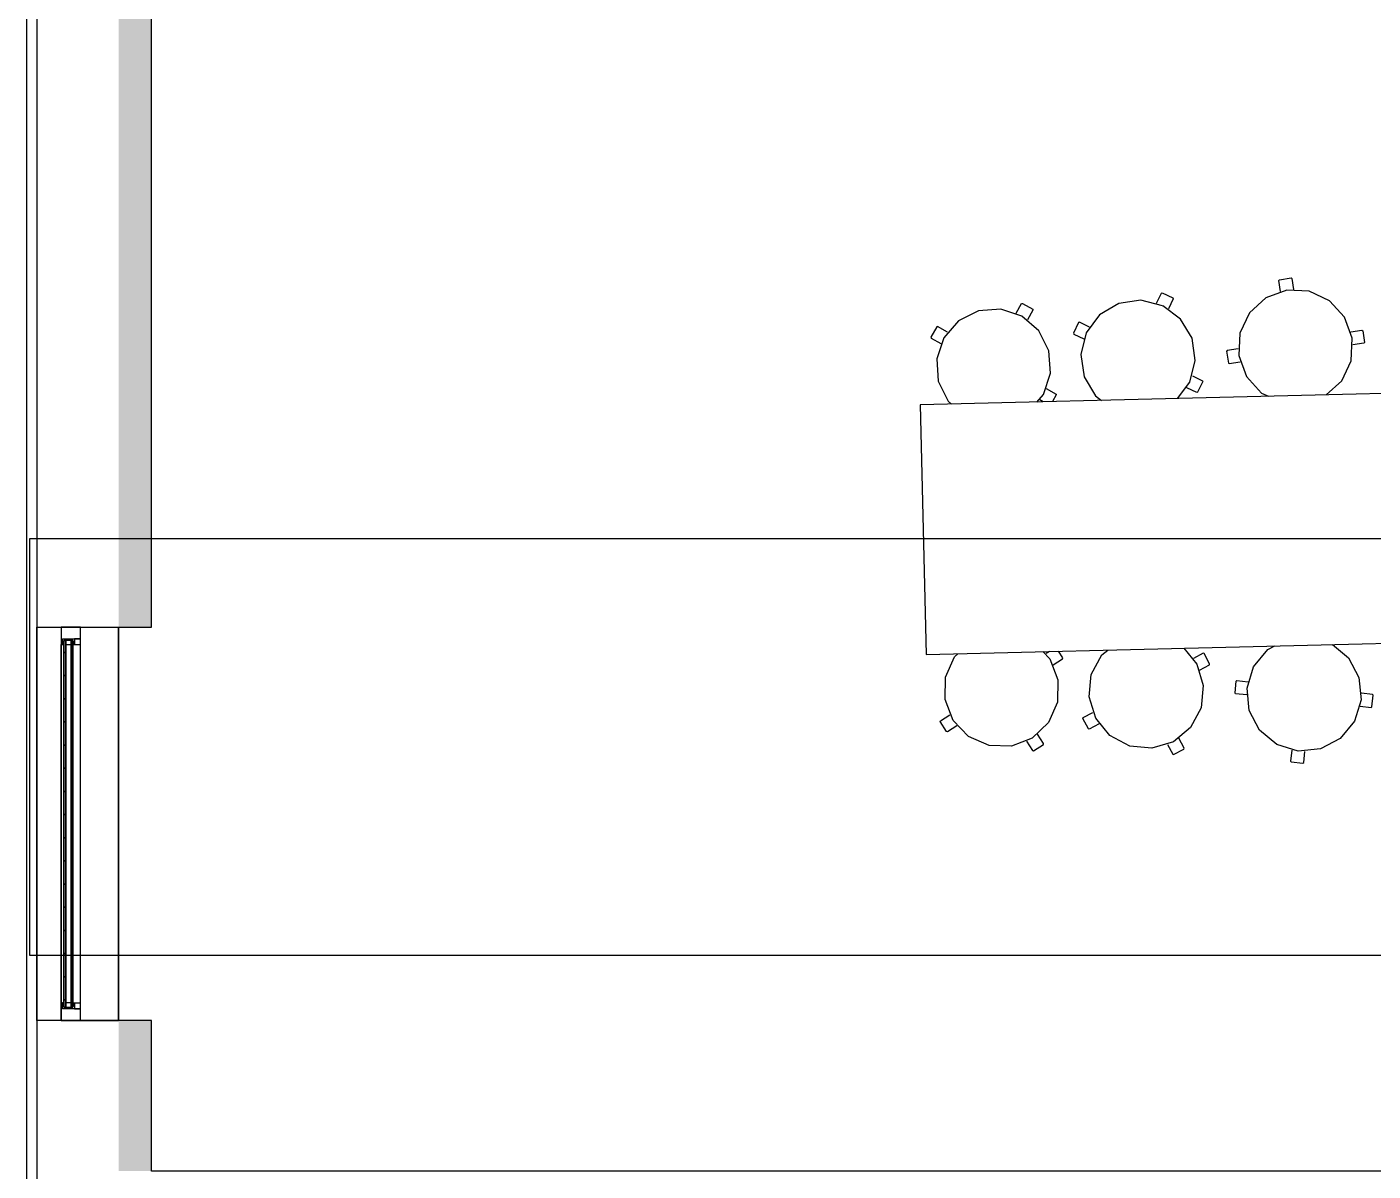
# Model space of a CAD drawing. Header units: metres. Extents: x 2.5 to 42.6, y 0.9 to 31.9.
# Drawn here: x 34.197 to 35.815, y 10.89 to 12.265 of the extents above; entities that cross this region are included whole.
import ezdxf

# ---------------------------------------------------------------- set-up
doc = ezdxf.new("R2010")
doc.units = ezdxf.units.M
for name, color, linetype in [('ARREDI', 9, 'Continuous'), ('INFISSI_VETRATE', 4, 'Continuous'), ('PARETI_STRUTTURE', 7, 'Continuous'), ('PILASTRI_SETTI', 8, 'Continuous'), ('WAYFINDING_RIQUADRI', 7, 'Continuous')]:
    doc.layers.add(name, color=color, linetype=linetype)

msp = doc.modelspace()

# ---------------------------------------------------------------- linework, layer by layer
at = {"layer": 'ARREDI'}
for points in [[(35.7015, 11.9606), (35.7022, 11.9615)], [(35.7035, 11.9473), (35.7015, 11.9606)], [(35.7021, 11.9615), (35.7162, 11.9636)], [(35.7162, 11.9636), (35.7171, 11.9629)], [(35.7171, 11.9629), (35.7191, 11.9497)], [(35.5545, 11.9333), (35.5603, 11.9454)], [(35.5603, 11.9454), (35.5614, 11.9458)], [(35.5613, 11.9458), (35.5742, 11.9397)], [(35.5742, 11.9397), (35.5745, 11.9387)], [(35.7112, 11.9489), (35.6859, 11.9398), (35.6661, 11.9217), (35.6546, 11.8973), (35.6534, 11.8705), (35.6625, 11.8452), (35.6806, 11.8253), (35.6891, 11.8214)], [(35.7585, 11.823), (35.777, 11.8399), (35.7884, 11.8642), (35.7897, 11.8911), (35.7805, 11.9164), (35.7624, 11.9363), (35.7381, 11.9477), (35.7112, 11.9489)], [(35.3927, 11.9176), (35.3672, 11.9261), (35.3404, 11.9242), (35.3164, 11.9122), (35.2988, 11.8918), (35.2903, 11.8663), (35.2922, 11.8395), (35.3042, 11.8155), (35.3082, 11.812)], [(35.3857, 11.9212), (35.3923, 11.9328)], [(35.3923, 11.9328), (35.3934, 11.9331)], [(35.3934, 11.9331), (35.4057, 11.9261)], [(35.406, 11.925), (35.3993, 11.9134)], [(35.4057, 11.9261), (35.406, 11.925)], [(35.5618, 11.9303), (35.5358, 11.9369), (35.5092, 11.933), (35.4861, 11.9192), (35.4701, 11.8976), (35.4635, 11.8716), (35.4674, 11.845), (35.4812, 11.8219), (35.4885, 11.8164)], [(35.5798, 11.8187), (35.5945, 11.8385), (35.6011, 11.8646), (35.5972, 11.8912), (35.5834, 11.9143), (35.5619, 11.9303)], [(35.5745, 11.9387), (35.5688, 11.9266)], [(35.4106, 11.8145), (35.4185, 11.8237), (35.427, 11.8492), (35.4251, 11.876), (35.413, 11.9), (35.3927, 11.9176)], [(35.4607, 11.91), (35.4546, 11.8972)], [(35.4617, 11.9103), (35.4607, 11.91)], [(35.4738, 11.9046), (35.4617, 11.9103)], [(35.2903, 11.9048), (35.2833, 11.8925)], [(35.2833, 11.8925), (35.2836, 11.8914)], [(35.2836, 11.8914), (35.2953, 11.8848)], [(35.2914, 11.9051), (35.2903, 11.9048)], [(35.3031, 11.8985), (35.2914, 11.9051)], [(35.4546, 11.8972), (35.455, 11.8961)], [(35.455, 11.8961), (35.4671, 11.8904)], [(35.788, 11.8988), (35.8013, 11.9008)], [(35.8013, 11.9008), (35.8022, 11.9002)], [(35.8022, 11.9002), (35.8043, 11.8862)], [(35.6394, 11.8763), (35.6387, 11.8754)], [(35.6387, 11.8755), (35.6409, 11.8614)], [(35.6527, 11.8784), (35.6394, 11.8764)], [(35.8036, 11.8853), (35.7904, 11.8833)], [(35.8043, 11.8862), (35.8036, 11.8853)], [(35.6409, 11.8614), (35.6418, 11.8608)], [(35.6418, 11.8608), (35.655, 11.8628)], [(35.5975, 11.8459), (35.6096, 11.8401)], [(35.422, 11.8308), (35.4337, 11.8241)], [(35.6029, 11.8259), (35.5908, 11.8316)], [(35.6039, 11.8263), (35.6029, 11.8259)], [(35.61, 11.8391), (35.6039, 11.8263)], [(35.6096, 11.8401), (35.61, 11.8391)], [(35.4184, 11.8147), (35.4143, 11.8171)], [(35.434, 11.823), (35.4294, 11.815)], [(35.4337, 11.8241), (35.434, 11.8231)], [(35.5871, 11.5187), (35.6028, 11.4996), (35.6107, 11.4739), (35.6081, 11.4471), (35.5954, 11.4234), (35.5747, 11.4063)], [(35.7248, 11.3951), (35.6991, 11.403), (35.6783, 11.4201), (35.6657, 11.4438), (35.6632, 11.4706), (35.6711, 11.4963), (35.6882, 11.517), (35.6965, 11.5214)], [(35.7658, 11.5231), (35.7851, 11.5072), (35.7977, 11.4834), (35.8003, 11.4567), (35.7924, 11.431), (35.7753, 11.4102), (35.7515, 11.3976), (35.7248, 11.3951)], [(35.4051, 11.4107), (35.3801, 11.401), (35.3532, 11.4016), (35.3286, 11.4125), (35.31, 11.4319), (35.3003, 11.457), (35.3009, 11.4839), (35.3118, 11.5085), (35.3156, 11.5121)], [(35.418, 11.5146), (35.4263, 11.5058), (35.436, 11.4808), (35.4354, 11.4539), (35.4246, 11.4293), (35.4051, 11.4107)], [(35.4257, 11.5148), (35.4217, 11.5122)], [(35.4302, 11.4989), (35.4415, 11.5061)], [(35.4417, 11.5072), (35.4368, 11.5151)], [(35.4415, 11.5061), (35.4417, 11.5072)], [(35.5747, 11.4063), (35.549, 11.3985), (35.5222, 11.4011), (35.4985, 11.4137), (35.4814, 11.4345), (35.4736, 11.4602), (35.4761, 11.487), (35.4888, 11.5107), (35.4959, 11.5165)], [(35.6105, 11.5127), (35.5987, 11.5063)], [(35.6116, 11.5123), (35.6105, 11.5127)], [(35.6183, 11.4998), (35.6116, 11.5123)], [(35.6062, 11.4924), (35.618, 11.4988)], [(35.618, 11.4988), (35.6183, 11.4999)], [(35.6488, 11.4649), (35.6502, 11.479)], [(35.6502, 11.479), (35.6511, 11.4797)], [(35.6511, 11.4797), (35.6644, 11.4784)], [(35.6495, 11.464), (35.6488, 11.4649)], [(35.6628, 11.4627), (35.6495, 11.464)], [(35.814, 11.4632), (35.8006, 11.4645)], [(35.8132, 11.4482), (35.8147, 11.4623)], [(35.8147, 11.4623), (35.814, 11.4632)], [(35.2949, 11.4316), (35.3062, 11.4388)], [(35.4663, 11.4353), (35.4781, 11.4416)], [(35.799, 11.4489), (35.8124, 11.4475)], [(35.8124, 11.4475), (35.8132, 11.4482)], [(35.2946, 11.4305), (35.2949, 11.4316)], [(35.3022, 11.4185), (35.2946, 11.4305)], [(35.3146, 11.4255), (35.3033, 11.4183)], [(35.4659, 11.4342), (35.4663, 11.4353)], [(35.4726, 11.4217), (35.4659, 11.4342)], [(35.4737, 11.4214), (35.4726, 11.4217)], [(35.4855, 11.4277), (35.4737, 11.4214)], [(35.3033, 11.4183), (35.3022, 11.4185)], [(35.3983, 11.4069), (35.4054, 11.3956)], [(35.4187, 11.404), (35.4115, 11.4153)], [(35.5877, 11.3986), (35.5814, 11.4104)], [(35.4054, 11.3956), (35.4065, 11.3953)], [(35.4065, 11.3953), (35.4185, 11.4029)], [(35.4185, 11.4029), (35.4187, 11.404)], [(35.5675, 11.403), (35.5739, 11.3912)], [(35.5739, 11.3912), (35.5749, 11.3908)], [(35.5749, 11.3908), (35.5874, 11.3975)], [(35.5874, 11.3975), (35.5877, 11.3986)], [(35.717, 11.3963), (35.7156, 11.383)], [(35.7313, 11.3814), (35.7327, 11.3947)], [(35.7156, 11.383), (35.7163, 11.3821)], [(35.7163, 11.3821), (35.7304, 11.3807)], [(35.7304, 11.3807), (35.7313, 11.3814)]]:
    msp.add_lwpolyline(points, dxfattribs=at)
for points in [[(35.2777, 11.5112), (35.998, 11.5288), (35.9907, 11.8287), (35.2703, 11.8111)], [(34.2612, 11.5301), (34.2612, 11.544), (34.2383, 11.544), (34.2383, 11.523), (34.2397, 11.523), (34.2397, 11.5301)], [(34.2397, 11.5272), (34.2397, 11.5233), (34.2413, 11.5233), (34.2413, 11.5272)], [(34.2437, 11.523), (34.25, 11.523), (34.25, 11.5281), (34.2437, 11.5281)], [(34.2523, 11.5233), (34.2543, 11.5233), (34.2543, 11.5266), (34.2523, 11.5266)], [(34.2612, 11.5301), (34.2543, 11.5301), (34.2543, 11.5233), (34.2612, 11.5233)], [(34.2612, 11.0854), (34.2397, 11.0854), (34.2397, 11.0924), (34.2383, 11.0924), (34.2383, 11.0715), (34.2612, 11.0715)], [(34.2397, 11.0882), (34.2413, 11.0882), (34.2413, 11.0922), (34.2397, 11.0922)], [(34.2437, 11.0925), (34.2437, 11.0873), (34.25, 11.0873), (34.25, 11.0925)], [(34.2523, 11.0922), (34.2523, 11.0889), (34.2543, 11.0889), (34.2543, 11.0922)], [(34.2612, 11.0854), (34.2612, 11.0922), (34.2543, 11.0922), (34.2543, 11.0854)]]:
    msp.add_lwpolyline(points, close=True, dxfattribs=at)
at = {"layer": 'INFISSI_VETRATE'}
for points in [[(34.25, 11.5212), (34.2523, 11.5235)], [(34.2413, 11.5125), (34.2437, 11.5149)], [(34.2413, 11.4847), (34.2437, 11.487)], [(34.25, 11.4933), (34.2523, 11.4957)], [(34.2413, 11.4568), (34.2437, 11.4592)], [(34.25, 11.4655), (34.2523, 11.4679)], [(34.25, 11.4377), (34.2523, 11.44)], [(34.2413, 11.429), (34.2437, 11.4314)], [(34.25, 11.4098), (34.2523, 11.4122)], [(34.2413, 11.4012), (34.2437, 11.4035)], [(34.2413, 11.3733), (34.2437, 11.3757)], [(34.25, 11.382), (34.2523, 11.3843)], [(34.2413, 11.3455), (34.2437, 11.3478)], [(34.25, 11.3541), (34.2523, 11.3565)], [(34.25, 11.3263), (34.2523, 11.3287)], [(34.2413, 11.3176), (34.2437, 11.32)], [(34.2413, 11.2898), (34.2437, 11.2921)], [(34.25, 11.2984), (34.2523, 11.3008)], [(34.2413, 11.2619), (34.2437, 11.2643)], [(34.25, 11.2706), (34.2523, 11.273)], [(34.25, 11.2428), (34.2523, 11.2451)], [(34.2413, 11.2341), (34.2437, 11.2365)], [(34.25, 11.2149), (34.2523, 11.2173)], [(34.2413, 11.2063), (34.2437, 11.2086)], [(34.2413, 11.1784), (34.2437, 11.1808)], [(34.25, 11.1871), (34.2523, 11.1894)], [(34.2413, 11.1506), (34.2437, 11.1529)], [(34.25, 11.1592), (34.2523, 11.1616)], [(34.25, 11.1314), (34.2523, 11.1338)], [(34.2413, 11.1227), (34.2437, 11.1251)], [(34.25, 11.1036), (34.2523, 11.1059)], [(34.2413, 11.0949), (34.2437, 11.0973)]]:
    msp.add_lwpolyline(points, dxfattribs=at)
at = {"layer": 'PARETI_STRUTTURE'}
for points in [[(34.197, 9.0181), (34.197, 9.7662), (34.197, 9.9651), (34.197, 10.5951), (34.197, 11.0715), (34.197, 11.544), (34.197, 13.5784)], [(34.2088, 13.48), (34.2088, 11.544), (34.3072, 11.544), (34.3072, 11.0715)], [(34.3072, 11.544), (34.3466, 11.544), (34.3466, 13.4406)], [(34.2088, 11.544), (34.2088, 11.3077)], [(34.2088, 11.544), (34.2383, 11.544)], [(34.2088, 11.0715), (34.2088, 11.544)], [(34.2383, 11.544), (34.2383, 11.523)], [(34.2612, 11.5233), (34.2612, 11.544)], [(34.2612, 11.544), (34.3072, 11.544)], [(34.3072, 11.0715), (34.3072, 11.544)], [(34.2383, 11.0715), (34.2383, 11.0925), (34.2383, 11.523), (34.2383, 11.0925)], [(34.2612, 11.0922), (34.2612, 11.5233)], [(34.2612, 11.0925), (34.2612, 11.523)], [(34.2088, 11.3077), (34.2088, 11.0715)], [(34.2612, 11.0715), (34.2612, 11.0922)], [(34.2612, 11.0715), (34.3072, 11.0715), (34.2088, 11.0715), (34.2088, 10.5951), (34.3072, 10.5951)], [(34.2383, 11.0715), (34.2088, 11.0715)], [(34.3466, 10.8904), (34.3466, 11.0715), (34.3072, 11.0715)], [(37.3096, 10.8904), (34.3466, 10.8904)]]:
    msp.add_lwpolyline(points, dxfattribs=at)
for points in [[(34.2383, 11.544), (34.2383, 11.0715), (34.2612, 11.0715), (34.2612, 11.544)], [(34.2437, 11.5281), (34.2437, 11.0873), (34.2413, 11.0873), (34.2413, 11.5281)], [(34.2413, 11.5281), (34.2413, 11.0873), (34.2437, 11.0873), (34.2437, 11.5281)], [(34.2523, 11.0873), (34.25, 11.0873), (34.25, 11.5281), (34.2523, 11.5281)], [(34.25, 11.0873), (34.2523, 11.0873), (34.2523, 11.5281), (34.25, 11.5281)]]:
    msp.add_lwpolyline(points, close=True, dxfattribs=at)
at = {"layer": 'PILASTRI_SETTI'}
for points in [[(34.3466, 11.544), (34.3466, 13.4406), (34.3072, 11.544), (34.3072, 13.4406)], [(34.3466, 10.8904), (34.3466, 11.0715), (34.3072, 10.8904), (34.3072, 11.0715)]]:
    msp.add_solid(points, dxfattribs=at)
at = {"layer": 'WAYFINDING_RIQUADRI'}
msp.add_lwpolyline([(34.2, 11.15), (36.8, 11.15), (36.8, 11.65), (34.2, 11.65)], close=True, dxfattribs=at)

doc.saveas('drawing.dxf')
